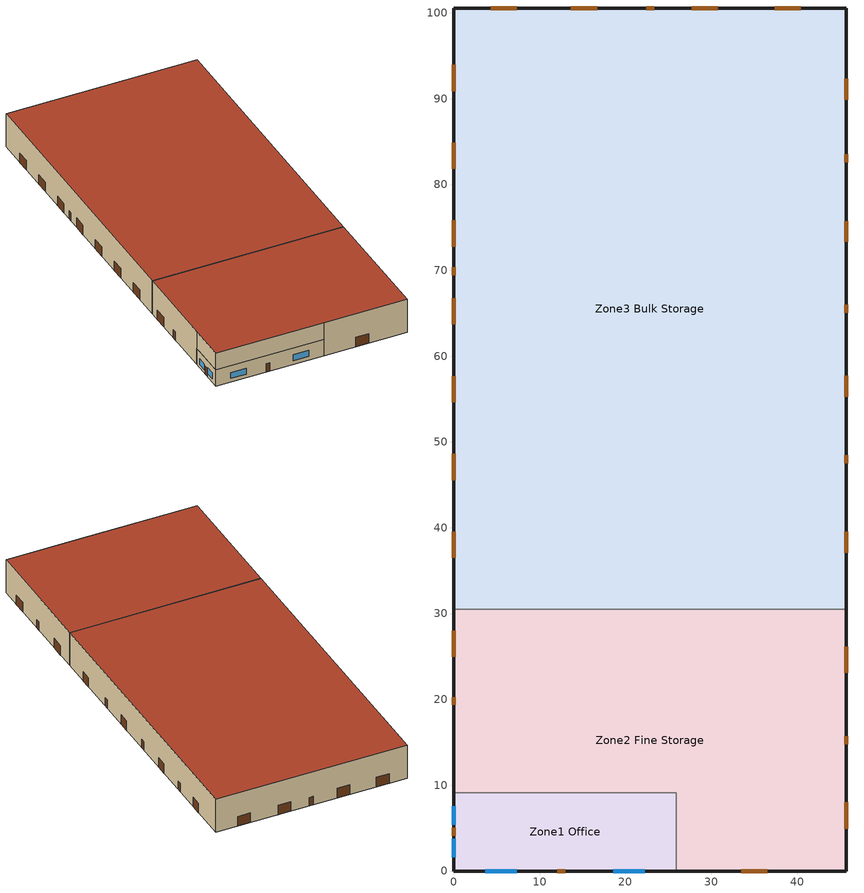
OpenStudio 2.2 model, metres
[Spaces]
Zone3 Bulk Storage
 floor ground: 45.72,100.58 45.72,30.48 0,30.48 0,100.58 z0
 wall outside: 45.72,30.48 45.72,100.58 0,100.58 0,30.48 z0:8.53
 wall to Zone2 Fine Storage: 45.72,30.48 0,30.48 z0:8.53
 door: 0,93.95 0,90.9 / 0,84.88 0,81.83 / 0,75.82 0,72.77 / 0,66.75 0,63.7 / 0,57.68 0,54.63 / 0,48.61 0,45.57 / 0,39.55 0,36.5 / 45.72,37.09 45.72,39.53 / 45.72,55.27 45.72,57.71 / 45.72,73.32 45.72,75.75 / 45.72,89.89 45.72,92.33 / 40.44,100.58 37.39,100.58 / 30.77,100.58 27.72,100.58 / 16.69,100.58 13.64,100.58 / 7.32,100.58 4.27,100.58 z0:2.44; 45.72,47.55 45.72,48.46 / 45.72,65.07 45.72,65.99 / 45.72,82.6 45.72,83.51 / 23.35,100.58 22.44,100.58 / 0,70.35 0,69.43 z0:2.13
 roof outside: 45.72,30.48 45.72,100.58 0,100.58 0,30.48 z8.53
Zone2 Fine Storage
 floor to Zone1 Office: 0,0 0,9.14 25.91,9.14 25.91,0 z4.27
 floor ground: 45.72,30.48 45.72,0 25.91,0 25.91,9.14 0,9.14 0,30.48 z0
 wall outside: 0,30.48 0,9.14 / 25.91,0 45.72,0 45.72,30.48 z0:8.53; 0,9.14 0,0 25.91,0 z4.27:8.53
 wall to Zone1 Office: 0,9.14 25.91,9.14 25.91,0 z0:4.27
 door: 33.48,0 36.53,0 / 45.72,4.94 45.72,7.99 / 45.72,23.09 45.72,26.14 / 0,28.02 0,24.97 z0:2.44; 0,20.27 0,19.35 / 45.72,14.78 45.72,15.7 z0:2.13
 roof outside: 45.72,0 45.72,30.48 0,30.48 0,0 z8.53
Zone1 Office
 floor ground: 25.91,9.14 25.91,0 0,0 0,9.14 z0
 wall outside: 0,9.14 0,0 25.91,0 z0:4.27
 window: 0,7.52 0,5.39 / 18.59,0 22.25,0 / 3.66,0 7.31,0 / 0,3.76 0,1.62 z0.91:2.44
 door: 12.04,0 12.95,0 / 0,5.03 0,4.11 z0:2.13
[ClimateZones]
Climate Zone Institution Name 1=ASHRAE; Climate Zone Document Name 1=ANSI/ASHRAE Standard 169; Climate Zone Document Year 1=2006; Climate Zone Institution Name 2=CEC; Climate Zone Document Name 2=California Climate Zone Descriptions; Climate Zone Document Year 2=1995
[Building]
A90_1_2013Warehouse: Standards Number of Stories=1; Standards Number of Above Ground Stories=1; Standards Building Type=Warehouse
[Space] Building Story=Building Story 1; Part of Total Floor Area=Yes
Name | Space Type | Thermal Zone
Zone3 Bulk Storage | Warehouse Bulk | TZ-Zone3 Bulk Storage
Zone2 Fine Storage | Warehouse Fine | TZ-Zone2 Fine Storage
Zone1 Office | Warehouse Office | TZ-Zone1 Office
[BuildingStory]
Building Story 1: Nominal Z Coordinate {m}=0
[ThermalZone] Use Ideal Air Loads=No
TZ-Zone1 Office; TZ-Zone3 Bulk Storage; TZ-Zone2 Fine Storage
[Sizing:Zone] Zone Cooling Design Supply Air Temperature Input Method=SupplyAirTemperature; Zone Cooling Design Supply Air Temperature {C}=14; Zone Cooling Design Supply Air Temperature Difference {deltaC}=11.11; Zone Heating Design Supply Air Temperature Input Method=SupplyAirTemperature; Zone Heating Design Supply Air Temperature {C}=40; Zone Heating Design Supply Air Temperature Difference {deltaC}=11.11; Zone Cooling Design Supply Air Humidity Ratio {kg-H2O/kg-air}=0.0085; Zone Heating Design Supply Air Humidity Ratio {kg-H2O/kg-air}=0.008; Cooling Design Air Flow Method=DesignDay; Heating Design Air Flow Method=DesignDay; Account for Dedicated Outdoor Air System=No; Dedicated Outdoor Air System Control Strategy=NeutralSupplyAir; Dedicated Outdoor Air Low Setpoint Temperature for Design {C}=autosize; Dedicated Outdoor Air High Setpoint Temperature for Design {C}=autosize
TZ-Zone1 Office; TZ-Zone3 Bulk Storage; TZ-Zone2 Fine Storage
[SpaceType] Standards Building Type=Warehouse
Name | Standards Space Type
Warehouse Bulk | Bulk
Warehouse Fine | Fine
Warehouse Office | Office
